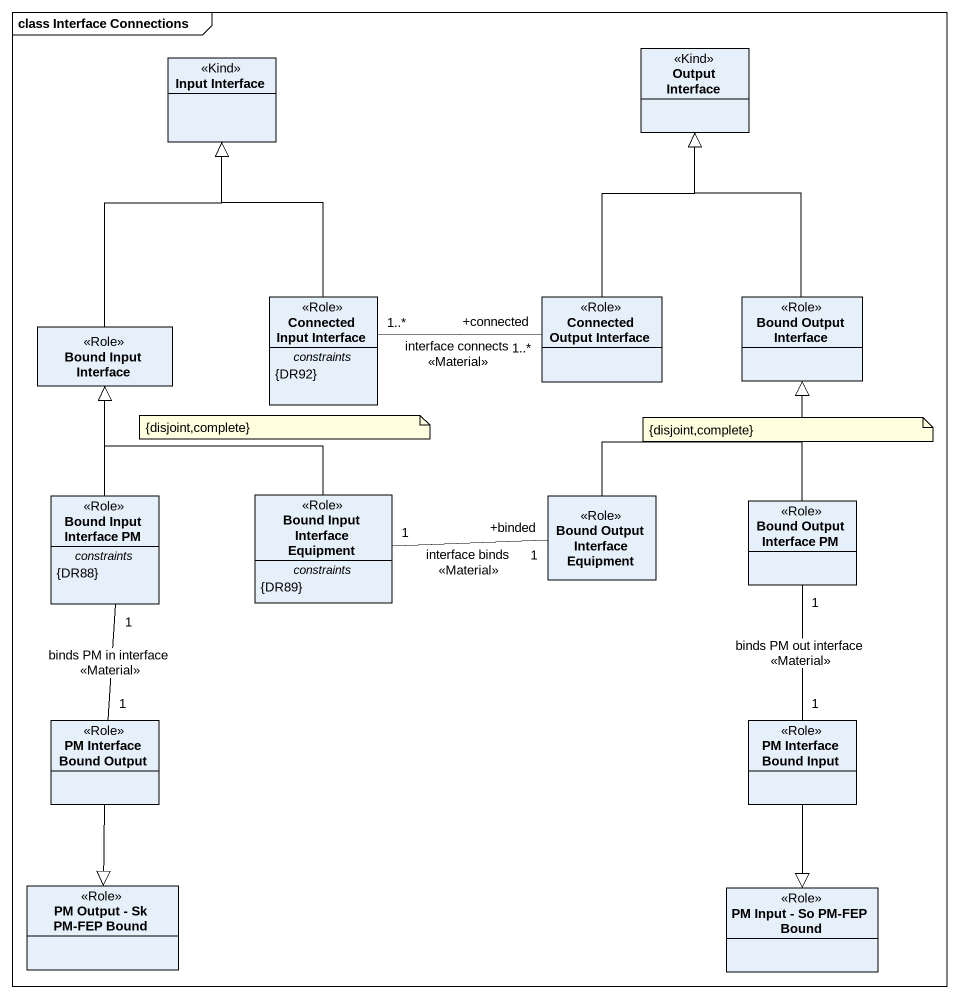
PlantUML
@startuml
mainframe class Interface Connections
hide circle
hide empty members
class "Input Interface" as Input_Interface <<Kind>>
class "Output Interface" as Output_Interface <<Kind>>
class "Bound Input Interface" as Bound_Input_Interface <<Role>>
class "Connected Input Interface" as Connected_Input_Interface <<Role>> {
  -- constraints --
  {DR92}
}
class "Connected Output Interface" as Connected_Output_Interface <<Role>>
class "Bound Output Interface" as Bound_Output_Interface <<Role>>
class "Bound Input Interface PM" as Bound_Input_Interface_PM <<Role>> {
  -- constraints --
  {DR88}
}
class "Bound Input Interface Equipment" as Bound_Input_Interface_2 <<Role>> {
  -- constraints --
  {DR89}
}
class "Bound Output Interface Equipment" as Bound_Output_Interface_2 <<Role>>
class "Bound Output Interface PM" as Bound_Output_Interface_PM <<Role>>
class "PM Interface Bound Output" as PM_Interface_Bound_Output <<Role>>
class "PM Interface Bound Input" as PM_Interface_Bound_Input <<Role>>
class "PM Output - Sk PM-FEP Bound" as PM_Output_Sk_PM_FEP_Bound <<Role>>
class "PM Input - So PM-FEP Bound" as PM_Input_So_PM_FEP_Bound <<Role>>
Bound_Input_Interface -up-|> Input_Interface
Connected_Input_Interface -up-|> Input_Interface
Connected_Output_Interface -up-|> Output_Interface
Connected_Output_Interface "+connected\n1..*" -left- "1..*" Connected_Input_Interface : interface connects\n<<Material>>
Bound_Output_Interface -up-|> Output_Interface
Bound_Input_Interface_PM -up-|> Bound_Input_Interface
Bound_Input_Interface_PM "1" -- "1" PM_Interface_Bound_Output : binds PM in interface\n<<Material>>
Bound_Input_Interface_2 -up-|> Bound_Input_Interface
Bound_Output_Interface_2 -up-|> Bound_Output_Interface
Bound_Output_Interface_2 "+binded\n1" -left- "1" Bound_Input_Interface_2 : interface binds\n<<Material>>
Bound_Output_Interface_PM -up-|> Bound_Output_Interface
Bound_Output_Interface_PM "1" -- "1" PM_Interface_Bound_Input : binds PM out interface\n<<Material>>
PM_Interface_Bound_Output --|> PM_Output_Sk_PM_FEP_Bound
PM_Interface_Bound_Input --|> PM_Input_So_PM_FEP_Bound
note as N1
  {disjoint,complete}
end note
note as N2
  {disjoint,complete}
end note
@enduml
